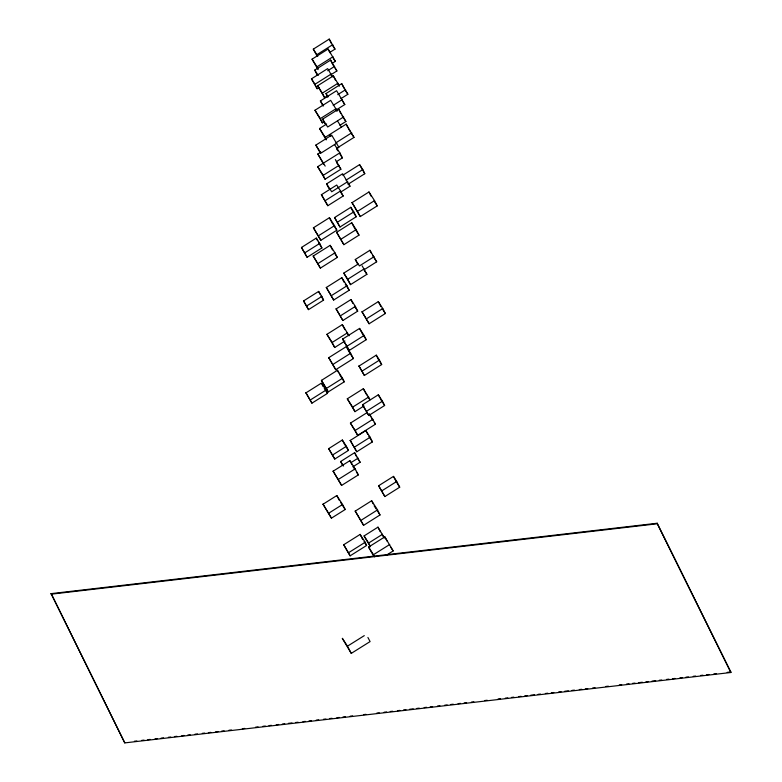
<?xml version="1.0" encoding="UTF-8"?>
<svg xmlns="http://www.w3.org/2000/svg" width="782" height="782" viewBox="0 0 782 782"><rect width="100%" height="100%" fill="white"/><g stroke="black" fill="none" stroke-linecap="round" stroke-linejoin="round"><path stroke-width="1.17" d="M317.287 56.412L313.299 49.149L329.222 39.1L334.989 49.129L330.014 52.267M317.736 56.48L316.857 54.681L332.78 44.633M318.069 69.578L312.057 59.168L328.098 49.041L335.341 61.367L332.33 63.264M317.912 68.699L316.984 66.832L333.024 56.705M317.013 74.671L314.755 70.097L330.591 60.097L336.886 70.957L330.952 74.701M319.154 87.447L317.13 88.728L311.461 78.835L327.648 68.621L332.448 76.724M327.697 70.751L334.628 66.372M317.13 88.728L314.95 84.28L331.148 74.055M327.521 95.815L324.579 97.672L317.609 85.776L333.318 75.864L339.378 85.942M324.579 97.672L322.331 93.117L338.029 83.205M327.805 97.222L325.996 93.566L341.714 83.645L347.863 94.27L340.991 98.61M322.878 105.873L320.395 100.937L336.592 90.712L344.794 104.544L335.683 110.291M337.746 94.661L345.605 89.695M324.374 121.63L322.409 122.872L314.97 110.252L330.669 100.34L337.071 110.839M333.2 105.355L342.311 99.597M322.409 122.872L320.337 118.61L336.035 108.708M324.882 123.703L322.643 119.138L338.596 109.069L345.888 121.503L339.906 125.276M326.182 139.919L319.545 128.502L326.641 124.025M343.65 116.938L327.697 127.007L322.643 119.138M326.104 139.147L325.214 137.329L346.172 124.142L353.992 137.407L337.443 147.847M320.473 153.331L315.84 145.11L331.685 135.11L338.88 147.329L336.895 148.58M323.601 164.083L317.834 154.005L320.874 152.099M336.162 142.637L351.734 132.803M336.817 143.096L320.972 153.096L315.84 145.11M335.351 159.596L340.884 169.225L325.048 179.215L317.678 166.703L339.847 152.861L334.667 144.807M336.309 161.737L342.379 157.905L339.847 152.861M325.048 179.215L323.21 175.344L339.036 165.354M328.89 188.433L326.612 183.858L342.633 173.751L349.994 186.233L340.981 191.922M342.819 175.207L359.583 164.631L362.77 169.586L364.774 173.721L348.01 184.298M346.006 180.163L362.77 169.586M347.716 181.659L331.705 191.766L326.612 183.858M352.056 202.646L368.967 191.971L374.529 200.622L377.207 205.891L360.287 216.565L352.056 202.646L360.287 216.565M313.426 227.797L329.418 217.709L334.52 225.646L336.827 230.221L320.835 240.309L313.426 227.797L320.835 240.309M334.579 217.552L350.815 207.308L353.767 211.902L356.221 216.761L339.984 227.005L334.579 217.552L339.984 227.005M337.541 222.147L353.767 211.902M318.538 235.734L334.52 225.646M357.618 211.296L374.529 200.622M301.481 247.454L316.29 238.109L319.711 243.437L321.91 247.943L307.101 257.288L301.481 247.454L307.101 257.288M304.902 252.782L319.711 243.437M313.23 256.017L330.151 245.343L334.97 252.84L337.306 257.444L320.385 268.118L313.23 256.017L320.385 268.118M318.049 263.514L334.97 252.84M326.329 287.483L341.822 277.698L347.012 285.782L349.173 290.259L333.67 300.034L326.329 287.483L333.67 300.034M331.509 295.567L347.012 285.782M336.133 308.91L350.952 299.555L355.351 306.397L357.687 311.158L342.868 320.503L336.133 308.91L342.868 320.503M340.532 315.752L355.351 306.397M344.97 341.03L334.725 347.491L326.935 334.325L342.301 324.628L349.075 335.781M334.725 347.491L332.164 342.457L347.54 332.761M342.624 339.095L359.564 328.411L364.099 335.458L366.201 339.72L349.261 350.414L342.624 339.095L349.261 350.414M328.743 357.697L346.358 346.582L350.649 353.249L353.366 358.586L335.752 369.7L328.743 357.697L335.752 369.7M347.159 346.152L364.099 335.458M333.034 364.363L350.649 353.249M321.441 380.384L337.433 370.297L342.536 378.253L344.236 381.831L328.245 391.919L321.441 380.384L328.245 391.919M358.997 366.064L376.279 355.155L379.466 360.111L381.665 364.559L364.373 375.468L358.997 366.064L364.373 375.468M326.544 388.341L342.536 378.253M362.183 371.02L379.466 360.111M362.506 404.773L378.341 394.773L382.466 401.186L384.617 405.506L368.781 415.496L362.506 404.773L368.781 415.496M366.621 411.185L382.466 401.186M328.665 448.643L342.34 440.012L346.387 446.297L348.449 450.412L334.764 459.054L328.665 448.643L334.764 459.054M350.219 440.452L365.859 430.579L370.121 437.226L372.418 441.898L356.778 451.761L350.219 440.452L356.778 451.761M332.702 454.928L346.387 446.297M354.481 447.099L370.121 437.226M342.643 465.613L340.659 461.488L354.627 452.68L360.111 462.25L353.122 466.659M351.138 462.533L358.127 458.125M355.243 511.105L371.655 500.744L377.53 509.903L380.003 514.967L363.591 525.328L355.243 511.105L363.591 525.328M361.118 520.255L377.53 509.903M370.257 546.569L364.07 535.934L377.97 527.156L384.353 537.899M370.453 546.677L368.645 543.04L382.545 534.262M321.402 194.698L336.719 185.031L340.551 190.974L343.151 196.038L327.824 205.705L321.402 194.698L327.824 205.705M325.224 200.642L340.551 190.974M336.622 232.303L351.744 222.762L356.172 229.634L358.997 235.147L343.875 244.678L336.622 232.303L343.875 244.678M341.04 239.175L356.172 229.634M357.912 264.59L355.282 259.497L369.915 250.279L376.68 261.804L364.001 269.8M362.144 265.851L366.905 274.316L350.522 284.638L343.787 273.104L358.117 264.072M303.572 300.923L318.636 291.422L321.842 296.427L323.572 300.132L308.509 309.633L303.572 300.923L308.509 309.633M374.06 256.711L359.427 265.939L355.282 259.497M350.522 284.638L347.736 279.242L364.119 268.92M306.769 305.928L321.842 296.427M362.066 311.852L378.312 301.617L382.769 308.538L385.35 313.523L369.114 323.758L362.066 311.852L369.114 323.758M366.523 318.773L382.769 308.538M305.958 392.857L321.49 383.072L325.986 390.11L327.472 393.375L311.93 403.16L305.958 392.857L311.93 403.16M310.444 399.895L325.986 390.11M363.992 405.956L354.96 411.655L347.296 398.81L363.347 388.683L370.091 399.719M354.96 411.655L352.653 407.139L368.703 397.012M369.358 413.756L375.468 424.196L357.706 435.378L350.424 423.111L367.188 412.544M357.706 435.378L355.155 430.462L372.916 419.269M333.152 471.184L349.877 460.676L355.145 468.868L358.332 474.909L341.607 485.417L333.152 471.184L341.607 485.417M338.43 479.376L355.145 468.868M323.054 504.214L336.807 495.553L342.555 504.488L345.185 509.512L331.441 518.163L323.054 504.214L331.441 518.163M328.811 513.148L342.555 504.488M378.625 485.749L393.473 476.394L396.728 481.458L399.7 487.206L384.861 496.56L378.625 485.749L384.861 496.56M381.89 490.813L396.728 481.458M343.709 544.741L360.16 534.399L365.174 542.268L366.582 545.494L350.131 555.836L343.709 544.741L350.131 555.836M348.723 552.61L365.174 542.268M373.825 556.383L368.566 547.077L384.832 536.863L393.16 550.939L387.061 554.77M374.607 556.843L373.473 554.692L389.739 544.477M367.911 637.467L370.091 641.572L351.274 653.381L347.452 646.196L364.285 635.629M51.143 593.636L657.222 523.236L730.808 671.963L730.857 672.5L124.778 742.9L51.143 593.636L124.778 742.9M51.192 594.173L657.271 523.784L730.857 672.5M134.426 741.228L136.85 740.955M141.698 740.388L144.123 740.104M147.769 739.684L150.193 739.401M155.041 738.843L157.465 738.56M161.102 738.14L163.526 737.856M168.374 737.289L170.799 737.006M174.435 736.585L176.859 736.302M181.707 735.745L184.132 735.461M187.768 735.041L190.192 734.757M195.041 734.19L197.465 733.907M202.313 733.35L204.737 733.066M208.374 732.646L210.798 732.363M215.646 731.796L218.07 731.522M221.707 731.092L224.131 730.818M228.979 730.251L231.404 729.968M242.312 728.697L244.737 728.423M255.646 727.152L258.07 726.869M262.918 726.312L265.342 726.028M268.979 725.608L271.403 725.325M276.251 724.758L278.675 724.474M282.312 724.054L284.736 723.77M288.372 723.35L292.009 722.93M295.645 722.509L298.069 722.226M302.917 721.659L305.342 721.385M308.978 720.955L311.402 720.681M316.251 720.114L318.675 719.831M323.523 719.264L325.947 718.99M329.584 718.56L332.008 718.287M336.856 717.72L339.28 717.436M342.917 717.016L345.341 716.732M350.189 716.175L352.614 715.892M363.522 714.621L365.947 714.337M376.856 713.076L379.28 712.793M384.128 712.226L386.552 711.943M390.189 711.522L392.613 711.239M397.471 710.682L399.895 710.398M403.532 709.978L405.956 709.694M409.592 709.274L413.228 708.854M416.865 708.424L419.289 708.15M424.137 707.583L426.561 707.299M430.198 706.879L432.622 706.596M437.47 706.038L439.895 705.755M444.743 705.188L447.167 704.905M450.803 704.484L453.228 704.201M458.076 703.644L460.5 703.36M464.137 702.94L466.561 702.656M471.409 702.089L473.833 701.806M484.742 700.545L487.166 700.261M498.075 698.991L500.5 698.717M505.348 698.15L507.772 697.867M511.408 697.446L513.833 697.163M518.681 696.606L521.105 696.322M524.742 695.902L527.166 695.618M530.802 695.188L534.438 694.768M538.075 694.348L540.499 694.064M545.347 693.507L547.771 693.223M551.408 692.803L553.832 692.52M558.68 691.953L561.105 691.669M564.741 691.249L568.377 690.829M572.013 690.408L574.438 690.125M579.286 689.558L581.71 689.284M585.347 688.854L587.771 688.58M592.619 688.013L595.043 687.73M605.952 686.459L608.376 686.185M619.285 684.915L621.71 684.631M626.558 684.074L628.982 683.791M632.618 683.37L635.043 683.087M638.679 682.666L642.325 682.236M645.961 681.816L648.386 681.533M652.022 681.112L655.658 680.692M659.294 680.272L661.719 679.988M666.567 679.421L668.991 679.147M672.628 678.717L675.052 678.444M679.9 677.877L682.324 677.593M685.961 677.173L688.385 676.889M693.233 676.322L695.657 676.049M700.506 675.482L702.93 675.198M706.566 674.778L708.991 674.495M713.839 673.937L716.263 673.654M727.172 672.383L730.808 671.963M340.59 192.079L343.151 196.038M372.535 255.362L376.68 261.804M355.204 229.253L358.997 235.147M364.265 270.22L366.905 274.316M382.173 308.577L385.35 313.523M343.787 273.104L347.736 279.242M349.691 352.877L353.366 358.586M365.653 393.199L366.846 395.057M368.039 396.904L369.827 399.68M371.909 418.683L373.092 420.521M374.285 422.358L375.468 424.196M347.296 398.81L352.653 407.139M397.09 483.149L399.7 487.206M350.424 423.111L355.155 430.462M353.053 466.717L355.028 469.787M356.348 471.829L358.332 474.909M340.708 502.562L345.185 509.512M332.614 45.434L334.989 49.129M332.878 57.536L335.341 61.367M332.849 64.671L334.002 66.47M335.155 68.269L336.886 70.957M345.273 90.233L347.863 94.27M337.335 83.175L339.105 85.932M330.415 73.977L332.164 76.695M313.299 49.149L316.857 54.681M342.252 100.595L344.794 104.544M312.057 59.168L316.984 66.832M314.755 70.097L318.206 75.473M342.096 115.599L345.888 121.503M325.996 93.566L327.941 96.587M348.43 128.747L350.287 131.63M351.519 133.556L353.992 137.407M335.722 109.255L336.915 111.112M317.609 85.776L322.331 93.117M311.461 78.835L314.95 84.28M337.648 121.21L341.431 127.095M320.395 100.937L323.572 105.873M364.774 173.721L359.583 164.631M374.109 201.082L377.207 205.891M314.97 110.252L320.337 118.61M330.854 136.518L329.623 134.592L330.522 136.43M336.543 148.834L337.844 150.848M339.789 153.878L342.379 157.905M319.545 128.502L325.214 137.329M348.088 183.262L349.994 186.233M317.834 154.005L325.185 166.097M353.855 213.085L356.221 216.761M331.724 222.284L336.827 230.221M334.295 252.762L337.306 257.444M345.282 284.198L349.173 290.259M318.489 242.615L321.91 247.943M354.549 306.261L357.687 311.158M361.675 332.663L366.201 339.72M379.749 361.587L381.665 364.559M346.817 332.712L348.127 334.745M380.502 399.094L384.617 405.506M326.935 334.325L332.164 342.457M368.762 436.2L372.418 441.898M344.979 445.026L348.449 450.412M374.128 505.817L376.093 508.867M377.393 510.9L380.003 514.967M390.707 547.126L393.16 550.939M382.193 534.751L384.158 537.791M364.07 535.934L368.645 543.04M368.566 547.077L373.473 554.692M342.408 638.356L347.452 646.196M351.274 653.381L342.32 638.405M336.573 162.509L337.804 164.435M339.036 166.351L340.884 169.225M317.678 166.703L323.21 175.344M321.011 296.134L323.572 300.132M339.779 374.861L344.236 381.831M357.775 458.614L360.111 462.25M340.659 461.488L343.572 466.033M324.256 388.341L327.472 393.375M361.567 537.615L362.828 539.59M364.08 541.555L366.582 545.494M384.832 536.863L387.11 541.164M349.877 460.676L351.998 464.704M336.807 495.553L339.437 500.578M378.312 301.617L380.893 306.603M369.71 414.871L370.727 416.845M393.473 476.394L396.445 482.142M369.915 250.279L371.489 253.329M351.744 222.762L354.578 228.276M363.347 388.683L365.194 392.3M346.358 346.582L349.075 351.929M368.967 191.971L371.108 196.184M330.151 245.343L332.487 249.947M342.301 324.628L344.852 329.662M350.815 207.308L352.77 211.189M329.418 217.709L331.265 221.365M342.34 440.012L344.403 444.127M378.341 394.773L379.964 398.009M377.97 527.156L380.238 531.701M328.098 49.041L329.955 52.765M330.591 60.097L332.399 63.762M341.714 83.645L343.972 88.219M333.318 75.864L335.566 80.429M359.564 328.411L361.147 331.597M329.222 39.1L331.431 43.587M376.279 355.155L378.478 359.603M346.172 124.142L347.98 127.828M350.952 299.555L352.819 303.357M365.859 430.579L367.687 434.313M338.596 109.069L340.835 113.634M316.29 238.109L317.609 240.807M371.655 500.744L373.141 503.794M341.822 277.698L343.992 282.175M354.627 452.68L356.612 456.796M337.433 370.297L338.714 372.975M318.636 291.422L319.936 294.208M321.988 384.158L322.976 386.337M360.16 534.399L361.098 536.54M657.222 523.236L657.271 523.784"/></g></svg>
